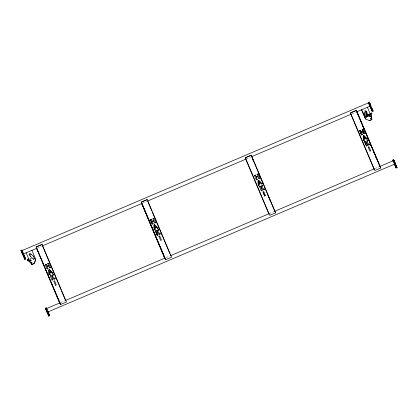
<?xml version="1.0" encoding="UTF-8"?>
<svg xmlns="http://www.w3.org/2000/svg" width="418" height="418" viewBox="0 0 418 418"><rect width="100%" height="100%" fill="white"/><g stroke="black" fill="none" stroke-linecap="round" stroke-linejoin="round"><path stroke-width="0.31" stroke-dasharray="2.09 1.57" d="M363.843 113.069L364.188 111.998M364.533 110.922L365.572 110.169L366.555 110.519M37.437 248.005L41.643 246.212M142.491 203.211L146.692 201.419M246.338 158.924L251.14 156.875M351.987 113.874L355.593 112.337M29.641 258.716L30.791 258.225M29.887 259.186L31.622 258.439M60.438 302.658L64.638 300.866M166.087 257.603L169.692 256.067M269.338 213.577L274.14 211.529M374.988 168.522L379.189 166.73M365.614 110.713L365.996 110.791"/><path stroke-width="0.63" d="M29.897 255.111L29.897 254.823M31.836 262.755L31.653 263.627M32.014 263.105L31.491 263.758M367.412 107.264L371.712 117.442L371.471 117.918M371.712 117.442L371.336 117.975M366.983 116.596L367.072 113.179L366.429 111.569M370.588 118.346L371.127 117.871M364.752 114.757L364.94 112.008M371.278 116.941L371.801 113.247L371.419 113.544L371.346 113.226L371.633 113.059L371.879 113.273L371.565 113.68L367.699 115.316M367.014 142.82L367.856 140.438L367.082 140.735L366.356 143.254L365.525 141.399L364.611 141.791L366.387 145.992C369.418 145.798 363.597 141.54 368.66 145.025L369.684 144.586L367.046 142.872M366.419 111.491L365.99 114.61L366.257 115.175M35.614 259.055L35.619 260.022L34.109 263.507L32.024 264.5M35.755 259.562L34.151 263.528L31.752 264.526M51.048 271.93L49.92 270.739M156.191 227.094L155.062 225.903L155.099 227.476L156.191 227.089L155.151 227.533M364.391 138.306L365.442 137.82L364.287 136.77M369.982 120.389L371.931 119.224M371.91 119.511L371.696 118.827M157.753 232.032L160.444 233.814L159.415 234.247L157.309 232.936L158.056 234.827L157.142 235.219L155.371 231.018L156.332 230.668L155.371 231.018M263.507 189.829L264.51 189.401L263.518 189.861L261.407 188.544L262.159 190.436L261.245 190.827L259.468 186.627L260.435 186.276L259.468 186.627M52.004 280.055L52.934 279.626L52.004 280.055L50.228 275.854L51.142 275.462L52.004 277.322L52.699 274.798L53.473 274.501L52.72 274.856M157.173 232.429L157.842 229.963L158.61 229.665L157.863 230.02L157.147 232.486L156.285 230.626M261.271 188.037L261.945 185.571L262.713 185.273L261.961 185.629L261.151 188.048M371.215 113.419L371.633 113.059L371.346 113.226M55.495 285.28L53.744 281.136L54.58 280.781L56.331 284.924L55.505 285.248M264.735 196.052L262.985 191.909L263.847 191.606L265.571 195.697L264.735 196.052L262.985 191.909M51.048 271.925L49.972 272.348L49.941 270.77M259.139 181.527C258.084 184.683 262.143 182.337 259.254 181.558M53.473 274.501L52.642 276.92L55.301 278.649L54.277 279.083L52.166 277.771L52.919 279.663M157.779 232.027L158.61 229.665M262.713 185.273L261.887 187.692L264.542 189.422M158.056 234.827L157.142 235.219M262.159 190.436L261.245 190.827M49.982 272.86L51.383 272.228L52.407 273.262L52.94 273.038L49.554 269.521L48.822 269.835L49.068 274.689L50.076 274.229L49.068 274.689M156.52 227.392L157.549 228.427L158.082 228.202L154.697 224.685L153.965 224.999L154.211 229.853L155.198 229.43L155.167 227.972M367.328 138.975L363.937 135.458L363.205 135.772L363.456 140.626L364.439 140.202C363.43 138.504 366.267 137.297 366.79 139.204L367.328 138.975L366.79 139.204M47.02 268.946L47.95 268.518L47.02 268.946L45.243 264.74L46.21 264.395L45.243 264.74M150.386 219.905L151.353 219.56L150.386 219.905L152.162 224.111L153.093 223.682L152.241 221.749M256.26 179.719L257.195 179.291L256.26 179.719L254.484 175.513L255.45 175.168L254.484 175.513M361.403 134.883L362.333 134.455L361.403 134.883L359.626 130.677L360.593 130.332L359.626 130.677M155.198 229.43L154.211 229.853M262.185 183.81L258.794 180.294L258.068 180.607L258.314 185.461L259.296 185.038L259.249 183.622L260.623 183L261.652 184.04L262.185 183.81L261.652 184.04M364.439 140.202L363.456 140.626M31.538 263.779L31.444 264.16M369.193 115.718L369.465 115.358M369.914 115.415L369.146 115.697L369.815 116.194L370.045 115.812M369.815 116.194L369.873 115.394M258.314 185.461L259.317 185.002M31.036 263.084L31.371 262.588L31.878 262.776M365.405 137.893L364.355 138.285L364.266 136.738M48.749 263.246L47.851 263.695L48.749 263.246L50.521 267.452L49.606 267.844L48.744 265.832L47.135 266.585M152.277 221.749C154.864 218.588 153.558 224.45 155.663 222.616L153.887 218.41L152.993 218.86L153.887 218.41M152.272 221.702L153.834 221.017M257.174 179.327C254.327 177.096 259.217 175.011 258.852 178.617L259.766 178.225L257.99 174.024L257.096 174.468L257.99 174.024M362.317 134.491L361.518 132.438L363.127 131.785L363.994 133.781L364.909 133.389L363.132 129.188L362.218 129.575L362.913 131.268M361.518 132.475L363.08 131.79M48.514 265.252L46.842 265.968M364.982 111.825L366.267 111.392M365.165 111.737L364.757 114.992M33.853 259.092L34.187 258.857M251.328 155.188L245.345 157.743L251.328 155.188L275.53 212.877M356.47 110.352L350.498 112.912L374.836 170.528L380.808 167.968L356.47 110.352L350.498 112.912M28.147 259.928L27.593 260.231L27.625 259.709L31.214 262.368M369.094 103.91L368.498 102.849L22.133 250.554L22.729 251.61M36.105 246.97L42.103 244.42L36.105 246.97L60.605 304.529M141.242 202.134L147.246 199.585L171.584 257.201L165.58 259.745L141.242 202.134L147.246 199.585M36.841 248.261L23.633 253.893L23.303 252.968M42.244 245.956L141.89 203.467M147.894 200.906L246.338 158.924M251.74 156.619L351.392 114.13M356.794 111.825L369.998 106.193L369.669 105.268M59.445 302.731L59.863 302.799L59.445 302.731L36.685 248.423L60.589 304.518M165.005 257.963L164.587 257.896L141.676 203.65L142.089 203.718L165.58 259.745M357.019 112.066L356.753 111.935L380.662 168.031M36.951 248.553L36.533 248.485M142.089 203.718L141.676 203.65M30.054 254.593L31.089 254.243M29.067 258.961L27.494 259.662L27.285 260.116L30.895 262.786M371.179 118.853L371.539 118.796M371.336 118.822L370.547 118.325M371.706 119.694L369.502 120.488M362.239 129.632L363.132 129.188M256.375 177.274L257.932 176.61M47.171 266.501L48.744 265.848M153.093 223.682L152.199 224.064L150.454 219.941M154.733 222.982L155.663 222.616M259.766 178.225L258.852 178.617M364.909 133.389L363.979 133.755L363.164 131.822M49.11 274.642L48.869 269.882L49.585 269.573M154.252 229.806L154.012 225.046L154.697 224.685M258.35 185.414L258.11 180.654L258.794 180.294M363.493 140.579L363.252 135.819L363.937 135.458M50.045 272.369L51.022 271.951M260.262 182.723L259.249 183.141M155.146 227.982L156.525 227.392M52.407 273.262L52.94 273.038M157.549 228.427L158.046 228.186M364.611 141.791L365.525 141.399M54.262 279.057L55.301 278.649M159.404 234.221L160.444 233.814M367.317 145.563L366.419 145.945L364.679 141.827M368.65 144.994L369.684 144.586M158.887 236.301L159.723 235.945L161.473 240.089L160.637 240.444L158.929 236.348M368.127 147.073L368.963 146.718L370.714 150.861L369.878 151.217L368.174 147.12M164.587 257.896L164.875 257.901M59.837 302.914L46.633 308.541L47.224 309.602M65.239 300.61L164.885 258.115M170.889 255.555L269.338 213.577M274.741 211.273L374.387 168.778M379.79 166.474L392.998 160.841L393.589 161.897M60.438 304.581L66.441 302.036L42.087 244.415M275.666 212.804L269.678 215.359L245.345 157.743M394.169 163.26L394.493 164.185L48.127 311.885L47.798 310.961M367.547 114.819L371.435 113.173M367.103 140.793L367.856 140.438M366.121 117.317L366.863 116.988L366.973 112.844M360.541 130.291L361.345 131.947M33.45 259.123L34.229 258.878L34.297 258.084M366.748 115.781L369.016 115.64M366.769 116.308L369.042 116.162M30.942 263.162L30.404 262.943L26.151 252.785M30.786 253.371L29.532 253.601L29.098 254.552L29.302 255.241M369.021 120.4L369.543 120.509M366.304 115.812L365.729 115.661M371.498 118.775L371.879 118.994M366.163 117.338L365.489 116.857M365.959 119.161L369.063 120.421M25.78 259.223L21.835 249.87L22.034 250.523M395.632 164.655C400.486 175.68 392.094 155.308 393.735 160.198M379.816 166.118L380.082 166.249L379.8 166.249M33.492 259.144L30.577 256.626M50.521 267.452L49.606 267.844M50.228 275.854L51.142 275.462M31.794 264.547L31.402 264.139M366.001 119.182L365.269 118.487L361.57 109.72L365.588 118.911M31.219 254.275L33.362 256.067M33.32 256.046L33.618 256.391M361.225 131.905L362.908 131.242L362.218 129.575M30.394 256.365L30.624 256.647M395.271 163.579L394.022 160.575L394.231 161.149M48.295 312.68L49.805 315.83L46.22 307.622L46.44 308.296M369.052 103.972L368.76 103.366L368.958 103.925M394.587 164.807L396.17 168.13L392.586 159.922L392.805 160.596M371.498 107.494L373.227 111.204L369.172 102.002M23.983 255.064L25.545 258.737M394.44 161.641L395.057 163.104M370.082 104.207L370.834 105.989M393.955 160.726L395.512 164.41M368.901 104.009L368.201 102.17L372.297 111.596L369.653 105.791M364.762 115.143L365.531 116.878M356.904 111.872L366.22 133.927M366.722 135.119L379.565 165.523M362.547 125.646L363.299 127.433M363.801 128.624L364.559 130.416M369.596 142.334L370.348 144.126M370.855 145.318L371.607 147.105M372.114 148.296L372.866 150.088M373.373 151.279L374.126 153.066M375.641 156.645L376.143 157.837M359.699 130.714L361.439 134.836M350.456 113.367L374.047 169.191M251.761 156.708L275.519 212.866M252.618 159.154L253.376 160.946M258.408 172.864L259.165 174.656M259.667 175.847L260.424 177.634M260.926 178.826L261.684 180.613M264.453 187.17L264.955 188.366M267.222 193.727L267.98 195.519M268.481 196.711L269.239 198.498M269.741 199.689L270.498 201.481M257.075 174.41C259.604 176.239 254.996 178.078 255.398 175.126M260.383 186.235L261.187 188.058M245.57 158.803L268.905 214.026M147.711 201.241L151.781 210.85M152.277 212.046L169.781 253.46M170.272 254.656L170.795 255.863M152.972 218.802L153.631 220.526L152.068 221.164L151.3 219.518M155.439 231.055L157.178 235.172M142.078 204.183L164.739 257.833M42.317 245.476L61.091 289.893M61.582 291.09L65.652 300.699M47.835 263.638L48.519 265.278M46.158 264.354L46.879 265.979M47.103 266.585L47.934 268.555M31.909 250.293L35.655 259.076M33.571 256.37L34.391 258.507M29.856 255.09L30.436 256.386M368.498 102.849L368.828 103.774M50.003 272.849L50.055 274.265M31.042 260.257L30.723 260.68L30.535 260.414L31.042 260.257M45.296 308.019L48.88 316.227L45.296 308.019M20.905 250.267L25.007 259.693L20.905 250.267M369.397 115.525L369.496 116.042L369.784 115.885L369.397 115.525M30.519 259.891L30.206 260.231L30.875 260.722L30.969 259.944L30.477 259.871M370.614 116.596L370.959 116.554L370.614 116.596M369.768 103.11L370.573 105.059L369.768 103.11M21.548 251.599L22.353 253.554L21.548 251.599M45.881 309.21L47.13 312.209L45.881 309.21"/></g></svg>
